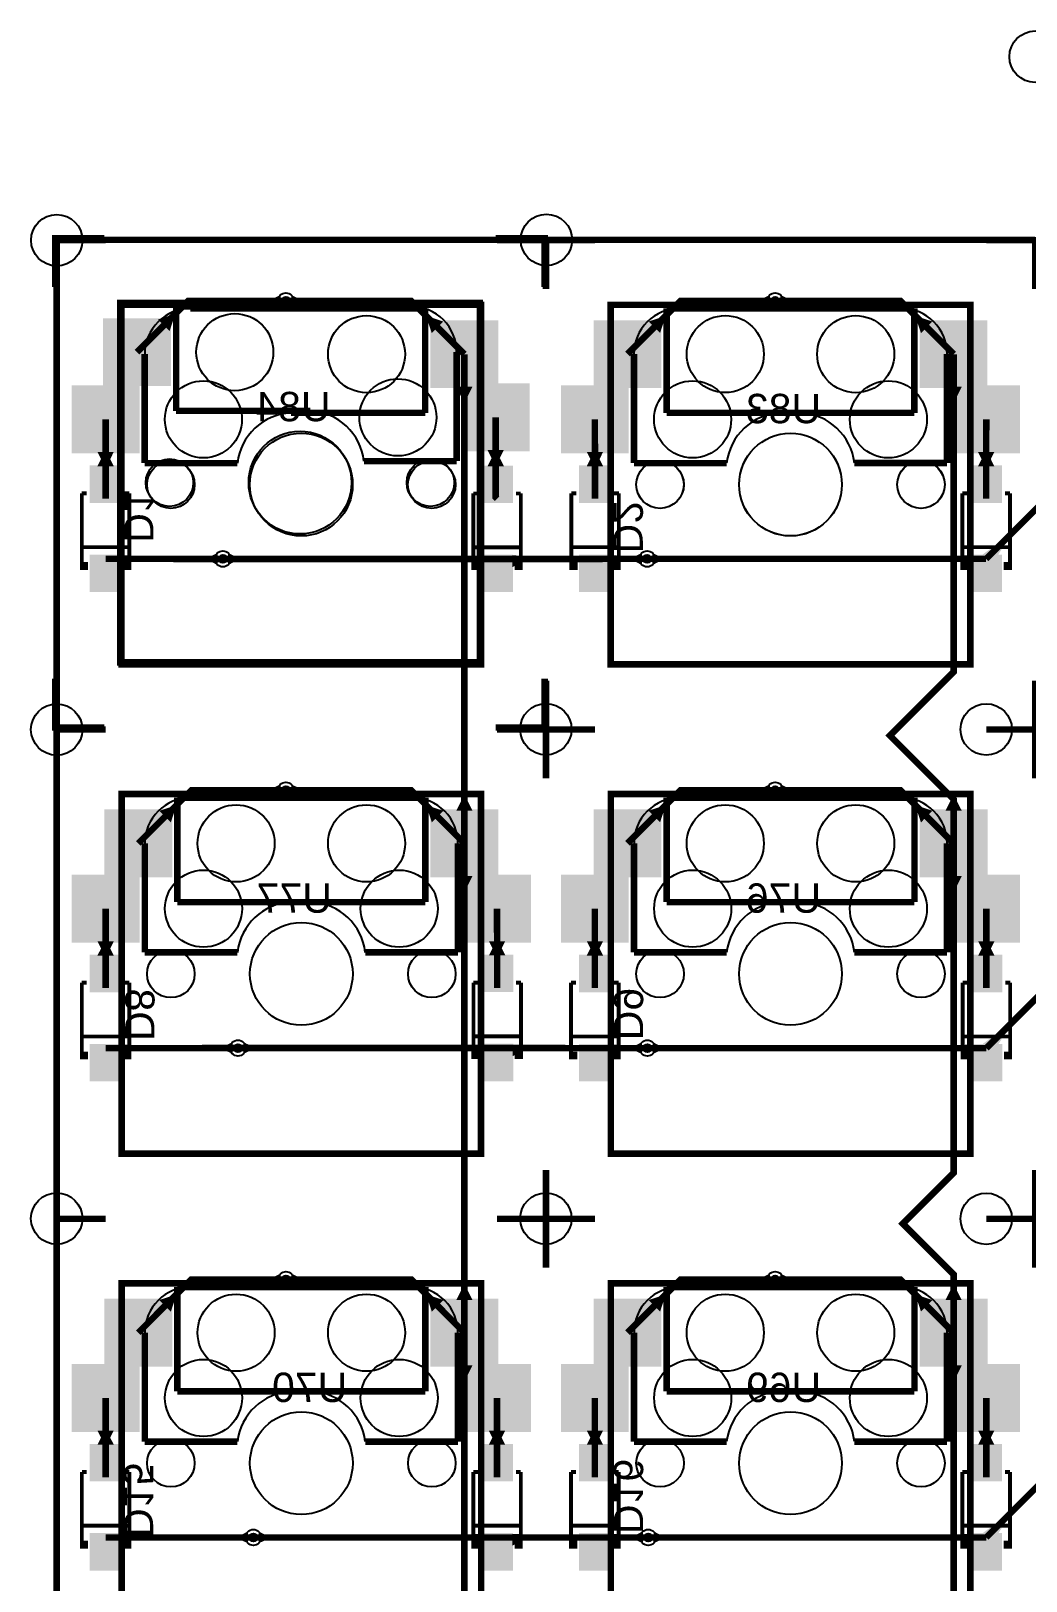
# Model space of a CAD drawing. Header units: millimetres. Extents: x 18 to 178, y 1 to 150.
# Drawn here: x 18.1 to 56.8, y 87.1 to 147.4 of the extents above; entities that cross this region are included whole.
import ezdxf

# ---------------------------------------------------------------- set-up
doc = ezdxf.new("R2010")
doc.units = ezdxf.units.MM
for name, color, linetype, true_color in [('BoardOutLine', 7, 'Continuous', 0xff00ff), ('BottomLayer', 7, 'Continuous', 0x0000ff), ('BottomPasteMaskLayer', 7, 'Continuous', 0x800000), ('BottomSilkLayer', 7, 'Continuous', 0x66cc33), ('BottomSolderMaskLayer', 7, 'Continuous', 0xaa00ff), ('Document', 7, 'Continuous', 0xffffff), ('Hole', 7, 'Continuous', 0x222222), ('Multi-Layer', 7, 'Continuous', 0xc0c0c0), ('TopLayer', 7, 'Continuous', 0xff0000), ('TopPasteMaskLayer', 7, 'Continuous', 0x808080), ('TopSilkLayer', 7, 'Continuous', 0xffcc00), ('TopSolderMaskLayer', 7, 'Continuous', 0x800080)]:
    doc.layers.add(name, color=color, linetype=linetype, true_color=true_color)
doc.styles.get("Standard").update_dxf_attribs({"font": 'arial.ttf'})

msp = doc.modelspace()

# ---------------------------------------------------------------- hatches: boundary and pattern name
at = {"layer": 'BottomLayer'}
for points in [[(28.186, 137.157), (28.185, 136.692), (28.402, 136.797), (28.403, 137.051)], [(47.236, 137.157), (47.235, 136.692), (47.453, 136.797), (47.453, 137.051)], [(33.658, 135.67), (34.104, 136.122), (33.702, 136.257), (33.523, 136.076)], [(36.198, 133.582), (33.658, 133.582), (33.658, 136.122), (36.198, 136.122)], [(52.707, 135.672), (53.155, 136.122), (52.752, 136.257), (52.573, 136.077)], [(55.247, 133.582), (52.707, 133.582), (52.707, 136.122), (55.247, 136.122)], [(22.228, 131.042), (19.688, 131.042), (19.688, 133.582), (22.228, 133.582)], [(35.245, 133.582), (34.61, 133.582), (34.801, 133.201), (35.055, 133.201)], [(41.277, 131.042), (38.737, 131.042), (38.737, 133.582), (41.277, 133.582)], [(54.295, 133.582), (53.66, 133.582), (53.851, 133.201), (54.105, 133.201)], [(21.275, 131.042), (20.64, 131.042), (20.831, 130.661), (21.085, 130.661)], [(40.329, 131.042), (39.694, 131.042), (39.886, 130.661), (40.14, 130.661)], [(21.558, 129.089), (21.558, 130.489), (20.358, 130.489), (20.358, 129.089)], [(21.275, 130.489), (20.64, 130.489), (20.831, 130.87), (21.085, 130.87)], [(40.618, 129.089), (40.618, 130.489), (39.418, 130.489), (39.418, 129.089)], [(40.331, 130.489), (39.696, 130.489), (39.885, 130.87), (40.139, 130.87)], [(21.558, 125.619), (21.558, 127.019), (20.358, 127.019), (20.358, 125.619)], [(21.558, 126.565), (21.558, 127.019), (21.939, 127.009), (21.939, 126.755)], [(25.319, 126.647), (25.318, 127.112), (25.102, 127.006), (25.102, 126.752)], [(40.618, 125.619), (40.618, 127.019), (39.418, 127.019), (39.418, 125.619)], [(40.618, 126.565), (40.618, 127.019), (40.999, 127.009), (40.999, 126.755)], [(41.84, 127.113), (41.839, 126.648), (41.622, 126.754), (41.623, 127.008)], [(28.186, 118.107), (28.185, 117.642), (28.402, 117.747), (28.403, 118.001)], [(47.236, 118.107), (47.236, 117.642), (47.453, 117.747), (47.453, 118.001)], [(33.66, 116.626), (34.11, 117.074), (33.705, 117.208), (33.525, 117.029)], [(36.2, 114.534), (33.66, 114.534), (33.66, 117.074), (36.2, 117.074)], [(34.612, 117.074), (35.247, 117.074), (35.057, 117.455), (34.803, 117.455)], [(52.709, 116.624), (53.158, 117.074), (52.754, 117.208), (52.574, 117.028)], [(55.249, 114.534), (52.709, 114.534), (52.709, 117.074), (55.249, 117.074)], [(53.663, 117.074), (54.298, 117.074), (54.107, 117.455), (53.853, 117.455)], [(22.23, 111.994), (19.69, 111.994), (19.69, 114.534), (22.23, 114.534)], [(35.247, 114.534), (34.612, 114.534), (34.803, 114.153), (35.057, 114.153)], [(41.279, 111.994), (38.739, 111.994), (38.739, 114.534), (41.279, 114.534)], [(54.297, 114.534), (53.662, 114.534), (53.852, 114.153), (54.106, 114.153)], [(21.276, 111.437), (20.641, 111.437), (20.832, 111.818), (21.086, 111.818)], [(21.277, 111.994), (20.642, 111.994), (20.832, 111.613), (21.086, 111.613)], [(40.328, 111.994), (39.693, 111.994), (39.883, 111.613), (40.137, 111.613)], [(40.328, 111.437), (39.693, 111.437), (39.883, 111.818), (40.137, 111.818)], [(21.558, 110.037), (21.558, 111.437), (20.358, 111.437), (20.358, 110.037)], [(40.61, 110.037), (40.61, 111.437), (39.41, 111.437), (39.41, 110.037)], [(25.908, 107.603), (25.907, 108.068), (25.69, 107.963), (25.69, 107.709)], [(41.849, 107.601), (41.847, 108.066), (41.631, 107.96), (41.632, 107.706)], [(21.558, 106.567), (21.558, 107.967), (20.358, 107.967), (20.358, 106.567)], [(21.558, 107.514), (21.558, 107.967), (21.939, 107.959), (21.939, 107.705)], [(40.61, 106.567), (40.61, 107.967), (39.41, 107.967), (39.41, 106.567)], [(40.61, 107.514), (40.61, 107.967), (40.991, 107.959), (40.991, 107.705)], [(28.187, 99.057), (28.187, 98.592), (28.404, 98.697), (28.404, 98.951)], [(47.236, 99.057), (47.236, 98.592), (47.453, 98.697), (47.453, 98.951)], [(34.613, 98.024), (35.248, 98.024), (35.057, 98.405), (34.803, 98.405)], [(53.662, 98.024), (54.297, 98.024), (54.106, 98.405), (53.852, 98.405)], [(33.66, 97.576), (34.109, 98.024), (33.705, 98.159), (33.525, 97.98)], [(36.2, 95.484), (33.66, 95.484), (33.66, 98.024), (36.2, 98.024)], [(52.709, 97.577), (53.16, 98.024), (52.755, 98.159), (52.574, 97.98)], [(55.249, 95.484), (52.709, 95.484), (52.709, 98.024), (55.249, 98.024)], [(22.23, 92.944), (19.69, 92.944), (19.69, 95.484), (22.23, 95.484)], [(35.248, 95.484), (34.613, 95.484), (34.803, 95.103), (35.057, 95.103)], [(41.279, 92.944), (38.739, 92.944), (38.739, 95.484), (41.279, 95.484)], [(54.297, 95.484), (53.662, 95.484), (53.852, 95.103), (54.106, 95.103)], [(21.277, 92.944), (20.642, 92.944), (20.832, 92.563), (21.086, 92.563)], [(40.328, 92.944), (39.693, 92.944), (39.883, 92.563), (40.137, 92.563)], [(21.56, 90.992), (21.56, 92.392), (20.36, 92.392), (20.36, 90.992)], [(21.277, 92.392), (20.642, 92.392), (20.832, 92.773), (21.086, 92.773)], [(40.61, 90.992), (40.61, 92.392), (39.41, 92.392), (39.41, 90.992)], [(40.328, 92.392), (39.693, 92.392), (39.883, 92.773), (40.137, 92.773)], [(21.56, 87.522), (21.56, 88.922), (20.36, 88.922), (20.36, 87.522)], [(21.56, 88.466), (21.56, 88.922), (21.941, 88.91), (21.941, 88.656)], [(26.506, 88.551), (26.505, 89.016), (26.288, 88.91), (26.289, 88.656)], [(40.61, 87.522), (40.61, 88.922), (39.41, 88.922), (39.41, 87.522)], [(40.61, 88.466), (40.61, 88.922), (40.991, 88.91), (40.991, 88.656)], [(41.882, 88.551), (41.882, 89.016), (41.665, 88.91), (41.665, 88.656)]]:
    msp.add_hatch(color=256, dxfattribs=at).paths.add_polyline_path(points)
at = {"layer": 'BottomPasteMaskLayer'}
for points in [[(36.198, 133.582), (33.658, 133.582), (33.658, 136.122), (36.198, 136.122)], [(55.247, 133.582), (52.707, 133.582), (52.707, 136.122), (55.247, 136.122)], [(22.228, 131.042), (19.688, 131.042), (19.688, 133.582), (22.228, 133.582)], [(41.277, 131.042), (38.737, 131.042), (38.737, 133.582), (41.277, 133.582)], [(21.558, 129.089), (21.558, 130.489), (20.358, 130.489), (20.358, 129.089)], [(40.618, 129.089), (40.618, 130.489), (39.418, 130.489), (39.418, 129.089)], [(21.558, 125.619), (21.558, 127.019), (20.358, 127.019), (20.358, 125.619)], [(40.618, 125.619), (40.618, 127.019), (39.418, 127.019), (39.418, 125.619)], [(36.2, 114.534), (33.66, 114.534), (33.66, 117.074), (36.2, 117.074)], [(55.249, 114.534), (52.709, 114.534), (52.709, 117.074), (55.249, 117.074)], [(22.23, 111.994), (19.69, 111.994), (19.69, 114.534), (22.23, 114.534)], [(41.279, 111.994), (38.739, 111.994), (38.739, 114.534), (41.279, 114.534)], [(21.558, 110.037), (21.558, 111.437), (20.358, 111.437), (20.358, 110.037)], [(40.61, 110.037), (40.61, 111.437), (39.41, 111.437), (39.41, 110.037)], [(21.558, 106.567), (21.558, 107.967), (20.358, 107.967), (20.358, 106.567)], [(40.61, 106.567), (40.61, 107.967), (39.41, 107.967), (39.41, 106.567)], [(36.2, 95.484), (33.66, 95.484), (33.66, 98.024), (36.2, 98.024)], [(55.249, 95.484), (52.709, 95.484), (52.709, 98.024), (55.249, 98.024)], [(22.23, 92.944), (19.69, 92.944), (19.69, 95.484), (22.23, 95.484)], [(41.279, 92.944), (38.739, 92.944), (38.739, 95.484), (41.279, 95.484)], [(21.56, 90.992), (21.56, 92.392), (20.36, 92.392), (20.36, 90.992)], [(40.61, 90.992), (40.61, 92.392), (39.41, 92.392), (39.41, 90.992)], [(21.56, 87.522), (21.56, 88.922), (20.36, 88.922), (20.36, 87.522)], [(40.61, 87.522), (40.61, 88.922), (39.41, 88.922), (39.41, 87.522)]]:
    msp.add_hatch(color=256, dxfattribs=at).paths.add_polyline_path(points)
at = {"layer": 'BottomSilkLayer'}
for points in [[(19.955, 126.754), (20.275, 126.754), (20.275, 126.45), (19.955, 126.45)], [(21.96, 126.754), (21.64, 126.754), (21.64, 126.45), (21.96, 126.45)], [(39.015, 126.754), (39.335, 126.754), (39.335, 126.45), (39.015, 126.45)], [(41.02, 126.754), (40.7, 126.754), (40.7, 126.45), (41.02, 126.45)], [(19.955, 107.702), (20.275, 107.702), (20.275, 107.397), (19.955, 107.397)], [(21.96, 107.702), (21.64, 107.702), (21.64, 107.397), (21.96, 107.397)], [(39.008, 107.702), (39.328, 107.702), (39.328, 107.397), (39.008, 107.397)], [(41.013, 107.702), (40.693, 107.702), (40.693, 107.397), (41.013, 107.397)], [(19.958, 88.657), (20.278, 88.657), (20.278, 88.352), (19.958, 88.352)], [(21.963, 88.657), (21.643, 88.657), (21.643, 88.352), (21.963, 88.352)], [(39.008, 88.657), (39.328, 88.657), (39.328, 88.352), (39.008, 88.352)], [(41.013, 88.657), (40.693, 88.657), (40.693, 88.352), (41.013, 88.352)]]:
    msp.add_hatch(color=256, dxfattribs=at).paths.add_polyline_path(points)
at = {"layer": 'BottomSolderMaskLayer'}
for points in [[(36.249, 133.531), (33.607, 133.531), (33.607, 136.173), (36.249, 136.173)], [(55.298, 133.531), (52.656, 133.531), (52.656, 136.173), (55.298, 136.173)], [(22.279, 130.991), (19.637, 130.991), (19.637, 133.633), (22.279, 133.633)], [(41.328, 130.991), (38.686, 130.991), (38.686, 133.633), (41.328, 133.633)], [(21.579, 129.06), (21.579, 130.519), (20.336, 130.519), (20.336, 129.06)], [(40.64, 129.06), (40.64, 130.519), (39.396, 130.519), (39.396, 129.06)], [(21.579, 125.59), (21.579, 127.049), (20.336, 127.049), (20.336, 125.59)], [(40.64, 125.59), (40.64, 127.049), (39.396, 127.049), (39.396, 125.59)], [(36.251, 114.483), (33.609, 114.483), (33.609, 117.124), (36.251, 117.124)], [(55.3, 114.483), (52.658, 114.483), (52.658, 117.124), (55.3, 117.124)], [(22.281, 111.943), (19.639, 111.943), (19.639, 114.584), (22.281, 114.584)], [(41.33, 111.943), (38.688, 111.943), (38.688, 114.584), (41.33, 114.584)], [(21.579, 110.007), (21.579, 111.466), (20.336, 111.466), (20.336, 110.007)], [(40.632, 110.007), (40.632, 111.466), (39.388, 111.466), (39.388, 110.007)], [(21.579, 106.537), (21.579, 107.996), (20.336, 107.996), (20.336, 106.537)], [(40.632, 106.537), (40.632, 107.996), (39.388, 107.996), (39.388, 106.537)], [(36.251, 95.433), (33.609, 95.433), (33.609, 98.075), (36.251, 98.075)], [(55.3, 95.433), (52.658, 95.433), (52.658, 98.075), (55.3, 98.075)], [(22.281, 92.893), (19.639, 92.893), (19.639, 95.535), (22.281, 95.535)], [(41.33, 92.893), (38.688, 92.893), (38.688, 95.535), (41.33, 95.535)], [(21.582, 90.962), (21.582, 92.421), (20.338, 92.421), (20.338, 90.962)], [(40.632, 90.962), (40.632, 92.421), (39.388, 92.421), (39.388, 90.962)], [(21.582, 87.492), (21.582, 88.952), (20.338, 88.952), (20.338, 87.492)], [(40.632, 87.492), (40.632, 88.952), (39.388, 88.952), (39.388, 87.492)]]:
    msp.add_hatch(color=256, dxfattribs=at).paths.add_polyline_path(points)
at = {"layer": 'Document'}
for points in [[(20.574, 129.801), (20.574, 129.609), (21.342, 129.609), (21.342, 129.801)], [(21.054, 130.089), (20.862, 130.089), (20.862, 129.321), (21.054, 129.321)], [(36.584, 129.799), (36.584, 129.607), (35.816, 129.607), (35.816, 129.799)], [(36.104, 130.087), (36.296, 130.087), (36.296, 129.319), (36.104, 129.319)], [(39.634, 129.801), (39.634, 129.609), (40.402, 129.609), (40.402, 129.801)], [(40.114, 130.089), (39.922, 130.089), (39.922, 129.321), (40.114, 129.321)], [(55.629, 129.801), (55.629, 129.609), (54.861, 129.609), (54.861, 129.801)], [(55.149, 130.089), (55.341, 130.089), (55.341, 129.321), (55.149, 129.321)], [(21.085, 126.022), (20.893, 126.022), (20.893, 126.79), (21.085, 126.79)], [(36.073, 126.02), (36.265, 126.02), (36.265, 126.788), (36.073, 126.788)], [(40.145, 126.022), (39.953, 126.022), (39.953, 126.79), (40.145, 126.79)], [(55.118, 126.022), (55.31, 126.022), (55.31, 126.79), (55.118, 126.79)], [(21.054, 111.037), (20.862, 111.037), (20.862, 110.269), (21.054, 110.269)], [(36.112, 111.044), (36.304, 111.044), (36.304, 110.276), (36.112, 110.276)], [(40.106, 111.037), (39.914, 111.037), (39.914, 110.269), (40.106, 110.269)], [(55.159, 111.037), (55.351, 111.037), (55.351, 110.269), (55.159, 110.269)], [(20.574, 110.749), (20.574, 110.557), (21.342, 110.557), (21.342, 110.749)], [(36.592, 110.756), (36.592, 110.564), (35.824, 110.564), (35.824, 110.756)], [(39.626, 110.749), (39.626, 110.557), (40.394, 110.557), (40.394, 110.749)], [(55.639, 110.749), (55.639, 110.557), (54.871, 110.557), (54.871, 110.749)], [(21.085, 106.97), (20.893, 106.97), (20.893, 107.738), (21.085, 107.738)], [(36.081, 106.977), (36.273, 106.977), (36.273, 107.745), (36.081, 107.745)], [(40.137, 106.97), (39.945, 106.97), (39.945, 107.738), (40.137, 107.738)], [(55.128, 106.97), (55.32, 106.97), (55.32, 107.738), (55.128, 107.738)], [(21.056, 91.992), (20.864, 91.992), (20.864, 91.224), (21.056, 91.224)], [(36.104, 91.992), (36.296, 91.992), (36.296, 91.224), (36.104, 91.224)], [(40.106, 91.992), (39.914, 91.992), (39.914, 91.224), (40.106, 91.224)], [(55.152, 91.992), (55.344, 91.992), (55.344, 91.224), (55.152, 91.224)], [(20.576, 91.704), (20.576, 91.512), (21.344, 91.512), (21.344, 91.704)], [(36.584, 91.704), (36.584, 91.512), (35.816, 91.512), (35.816, 91.704)], [(39.626, 91.704), (39.626, 91.512), (40.394, 91.512), (40.394, 91.704)], [(55.632, 91.704), (55.632, 91.512), (54.864, 91.512), (54.864, 91.704)], [(21.087, 87.925), (20.895, 87.925), (20.895, 88.693), (21.087, 88.693)], [(36.073, 87.925), (36.265, 87.925), (36.265, 88.693), (36.073, 88.693)], [(40.137, 87.925), (39.945, 87.925), (39.945, 88.693), (40.137, 88.693)], [(55.121, 87.925), (55.313, 87.925), (55.313, 88.693), (55.121, 88.693)]]:
    msp.add_hatch(color=256, dxfattribs=at).paths.add_polyline_path(points)
at = {"layer": 'TopLayer'}
for points in [[(27.776, 136.692), (27.775, 137.157), (27.558, 137.051), (27.559, 136.797)], [(46.826, 136.692), (46.825, 137.157), (46.608, 137.051), (46.609, 136.797)], [(20.909, 133.66), (23.449, 133.66), (23.449, 136.2), (20.909, 136.2)], [(23, 136.2), (23.449, 135.751), (23.584, 136.155), (23.404, 136.335)], [(40.009, 133.583), (42.549, 133.583), (42.549, 136.123), (40.009, 136.123)], [(42.1, 136.123), (42.549, 135.674), (42.684, 136.078), (42.504, 136.258)], [(34.879, 131.12), (37.419, 131.12), (37.419, 133.66), (34.879, 133.66)], [(53.979, 131.043), (56.519, 131.043), (56.519, 133.583), (53.979, 133.583)], [(35.832, 131.12), (36.467, 131.12), (36.276, 130.739), (36.022, 130.739)], [(54.931, 131.043), (55.566, 131.043), (55.374, 130.662), (55.12, 130.662)], [(35.6, 129.087), (35.6, 130.487), (36.8, 130.487), (36.8, 129.087)], [(35.832, 130.487), (36.467, 130.487), (36.276, 130.868), (36.022, 130.868)], [(54.645, 129.089), (54.645, 130.489), (55.845, 130.489), (55.845, 129.089)], [(54.93, 130.489), (55.565, 130.489), (55.375, 130.87), (55.121, 130.87)], [(55.064, 127.019), (55.699, 127.019), (55.942, 127.4), (55.583, 127.4)], [(25.73, 127.111), (25.728, 126.646), (25.946, 126.751), (25.946, 127.005)], [(35.6, 126.561), (35.6, 127.017), (35.219, 127.005), (35.219, 126.751)], [(35.6, 125.617), (35.6, 127.017), (36.8, 127.017), (36.8, 125.617)], [(36.8, 127.017), (36.8, 126.561), (37.181, 126.752), (37.181, 127.006)], [(41.84, 127.113), (41.839, 126.648), (41.622, 126.754), (41.623, 127.008)], [(42.25, 126.648), (42.249, 127.113), (42.466, 127.008), (42.467, 126.754)], [(54.645, 126.566), (54.645, 127.019), (54.264, 127.01), (54.264, 126.756)], [(54.645, 125.619), (54.645, 127.019), (55.845, 127.019), (55.845, 125.619)], [(27.776, 117.642), (27.775, 118.107), (27.558, 118.001), (27.559, 117.747)], [(46.826, 117.642), (46.825, 118.107), (46.609, 118.001), (46.609, 117.747)], [(20.96, 114.534), (23.5, 114.534), (23.5, 117.074), (20.96, 117.074)], [(23.05, 117.074), (23.5, 116.625), (23.635, 117.029), (23.455, 117.208)], [(40.009, 114.534), (42.549, 114.534), (42.549, 117.074), (40.009, 117.074)], [(42.102, 117.074), (42.549, 116.623), (42.684, 117.028), (42.505, 117.208)], [(34.93, 111.994), (37.47, 111.994), (37.47, 114.534), (34.93, 114.534)], [(53.979, 111.994), (56.519, 111.994), (56.519, 114.534), (53.979, 114.534)], [(35.886, 111.994), (36.521, 111.994), (36.331, 111.613), (36.077, 111.613)], [(35.887, 111.444), (36.522, 111.444), (36.331, 111.825), (36.077, 111.825)], [(54.935, 111.994), (55.57, 111.994), (55.38, 111.613), (55.126, 111.613)], [(54.936, 111.437), (55.571, 111.437), (55.38, 111.818), (55.126, 111.818)], [(35.608, 110.044), (35.608, 111.444), (36.808, 111.444), (36.808, 110.044)], [(54.655, 110.037), (54.655, 111.437), (55.855, 111.437), (55.855, 110.037)], [(26.317, 108.069), (26.317, 107.604), (26.534, 107.709), (26.534, 107.963)], [(41.849, 107.601), (41.848, 108.066), (41.631, 107.961), (41.632, 107.707)], [(42.259, 108.066), (42.258, 107.601), (42.475, 107.706), (42.476, 107.96)], [(55.074, 107.967), (55.709, 107.967), (55.952, 108.348), (55.593, 108.348)], [(35.608, 107.518), (35.608, 107.974), (35.227, 107.963), (35.227, 107.709)], [(35.608, 106.574), (35.608, 107.974), (36.808, 107.974), (36.808, 106.574)], [(36.808, 107.974), (36.808, 107.518), (37.189, 107.709), (37.189, 107.963)], [(54.655, 107.513), (54.655, 107.967), (54.274, 107.958), (54.274, 107.704)], [(54.655, 106.567), (54.655, 107.967), (55.855, 107.967), (55.855, 106.567)], [(27.777, 98.592), (27.777, 99.057), (27.56, 98.951), (27.56, 98.697)], [(46.826, 98.592), (46.826, 99.057), (46.609, 98.951), (46.609, 98.697)], [(20.96, 95.484), (23.5, 95.484), (23.5, 98.024), (20.96, 98.024)], [(23.05, 98.024), (23.5, 97.576), (23.635, 97.98), (23.455, 98.159)], [(40.009, 95.484), (42.549, 95.484), (42.549, 98.024), (40.009, 98.024)], [(42.104, 98.024), (42.549, 97.572), (42.684, 97.978), (42.506, 98.159)], [(34.93, 92.944), (37.47, 92.944), (37.47, 95.484), (34.93, 95.484)], [(53.979, 92.944), (56.519, 92.944), (56.519, 95.484), (53.979, 95.484)], [(35.882, 92.944), (36.517, 92.944), (36.326, 92.563), (36.072, 92.563)], [(54.933, 92.944), (55.568, 92.944), (55.377, 92.563), (55.123, 92.563)], [(35.6, 90.992), (35.6, 92.392), (36.8, 92.392), (36.8, 90.992)], [(35.882, 92.392), (36.517, 92.392), (36.326, 92.773), (36.072, 92.773)], [(54.648, 90.992), (54.648, 92.392), (55.848, 92.392), (55.848, 90.992)], [(54.933, 92.392), (55.568, 92.392), (55.377, 92.773), (55.123, 92.773)], [(26.916, 89.016), (26.915, 88.551), (27.133, 88.656), (27.133, 88.91)], [(35.6, 88.466), (35.6, 88.922), (35.219, 88.91), (35.219, 88.656)], [(35.6, 87.522), (35.6, 88.922), (36.8, 88.922), (36.8, 87.522)], [(36.8, 88.922), (36.8, 88.466), (37.181, 88.656), (37.181, 88.91)], [(41.882, 88.551), (41.882, 89.016), (41.665, 88.91), (41.665, 88.656)], [(42.293, 89.016), (42.292, 88.551), (42.509, 88.656), (42.509, 88.91)], [(42.293, 89.016), (42.292, 88.551), (42.509, 88.656), (42.509, 88.91)], [(54.648, 88.466), (54.648, 88.922), (54.267, 88.91), (54.267, 88.656)], [(54.648, 87.522), (54.648, 88.922), (55.848, 88.922), (55.848, 87.522)], [(55.071, 88.922), (55.706, 88.922), (55.949, 89.303), (55.59, 89.303)]]:
    msp.add_hatch(color=256, dxfattribs=at).paths.add_polyline_path(points)
at = {"layer": 'TopPasteMaskLayer'}
for points in [[(20.909, 133.66), (23.449, 133.66), (23.449, 136.2), (20.909, 136.2)], [(40.009, 133.583), (42.549, 133.583), (42.549, 136.123), (40.009, 136.123)], [(34.879, 131.12), (37.419, 131.12), (37.419, 133.66), (34.879, 133.66)], [(53.979, 131.043), (56.519, 131.043), (56.519, 133.583), (53.979, 133.583)], [(35.6, 129.087), (35.6, 130.487), (36.8, 130.487), (36.8, 129.087)], [(54.645, 129.089), (54.645, 130.489), (55.845, 130.489), (55.845, 129.089)], [(35.6, 125.617), (35.6, 127.017), (36.8, 127.017), (36.8, 125.617)], [(54.645, 125.619), (54.645, 127.019), (55.845, 127.019), (55.845, 125.619)], [(20.96, 114.534), (23.5, 114.534), (23.5, 117.074), (20.96, 117.074)], [(40.009, 114.534), (42.549, 114.534), (42.549, 117.074), (40.009, 117.074)], [(34.93, 111.994), (37.47, 111.994), (37.47, 114.534), (34.93, 114.534)], [(53.979, 111.994), (56.519, 111.994), (56.519, 114.534), (53.979, 114.534)], [(35.608, 110.044), (35.608, 111.444), (36.808, 111.444), (36.808, 110.044)], [(54.655, 110.037), (54.655, 111.437), (55.855, 111.437), (55.855, 110.037)], [(35.608, 106.574), (35.608, 107.974), (36.808, 107.974), (36.808, 106.574)], [(54.655, 106.567), (54.655, 107.967), (55.855, 107.967), (55.855, 106.567)], [(20.96, 95.484), (23.5, 95.484), (23.5, 98.024), (20.96, 98.024)], [(40.009, 95.484), (42.549, 95.484), (42.549, 98.024), (40.009, 98.024)], [(34.93, 92.944), (37.47, 92.944), (37.47, 95.484), (34.93, 95.484)], [(53.979, 92.944), (56.519, 92.944), (56.519, 95.484), (53.979, 95.484)], [(35.6, 90.992), (35.6, 92.392), (36.8, 92.392), (36.8, 90.992)], [(54.648, 90.992), (54.648, 92.392), (55.848, 92.392), (55.848, 90.992)], [(35.6, 87.522), (35.6, 88.922), (36.8, 88.922), (36.8, 87.522)], [(54.648, 87.522), (54.648, 88.922), (55.848, 88.922), (55.848, 87.522)]]:
    msp.add_hatch(color=256, dxfattribs=at).paths.add_polyline_path(points)
at = {"layer": 'TopSilkLayer'}
for points in [[(35.198, 126.752), (35.518, 126.752), (35.518, 126.447), (35.198, 126.447)], [(37.203, 126.752), (36.883, 126.752), (36.883, 126.447), (37.203, 126.447)], [(54.243, 126.754), (54.563, 126.754), (54.563, 126.45), (54.243, 126.45)], [(56.248, 126.754), (55.928, 126.754), (55.928, 126.45), (56.248, 126.45)], [(35.205, 107.709), (35.525, 107.709), (35.525, 107.405), (35.205, 107.405)], [(37.21, 107.709), (36.89, 107.709), (36.89, 107.405), (37.21, 107.405)], [(54.253, 107.702), (54.573, 107.702), (54.573, 107.397), (54.253, 107.397)], [(56.258, 107.702), (55.938, 107.702), (55.938, 107.397), (56.258, 107.397)], [(35.198, 88.657), (35.518, 88.657), (35.518, 88.352), (35.198, 88.352)], [(37.203, 88.657), (36.883, 88.657), (36.883, 88.352), (37.203, 88.352)], [(54.245, 88.657), (54.565, 88.657), (54.565, 88.352), (54.245, 88.352)], [(56.25, 88.657), (55.93, 88.657), (55.93, 88.352), (56.25, 88.352)]]:
    msp.add_hatch(color=256, dxfattribs=at).paths.add_polyline_path(points)
at = {"layer": 'TopSolderMaskLayer'}
for points in [[(20.859, 133.609), (23.5, 133.609), (23.5, 136.251), (20.859, 136.251)], [(39.958, 133.532), (42.6, 133.532), (42.6, 136.174), (39.958, 136.174)], [(34.829, 131.069), (37.47, 131.069), (37.47, 133.711), (34.829, 133.711)], [(53.928, 130.992), (56.57, 130.992), (56.57, 133.634), (53.928, 133.634)], [(35.578, 129.057), (35.578, 130.516), (36.822, 130.516), (36.822, 129.057)], [(54.623, 129.06), (54.623, 130.519), (55.867, 130.519), (55.867, 129.06)], [(35.578, 125.587), (35.578, 127.047), (36.822, 127.047), (36.822, 125.587)], [(54.623, 125.59), (54.623, 127.049), (55.867, 127.049), (55.867, 125.59)], [(20.909, 114.483), (23.551, 114.483), (23.551, 117.124), (20.909, 117.124)], [(39.958, 114.483), (42.6, 114.483), (42.6, 117.124), (39.958, 117.124)], [(34.879, 111.943), (37.521, 111.943), (37.521, 114.584), (34.879, 114.584)], [(53.928, 111.943), (56.57, 111.943), (56.57, 114.584), (53.928, 114.584)], [(35.586, 110.015), (35.586, 111.474), (36.83, 111.474), (36.83, 110.015)], [(54.633, 110.007), (54.633, 111.466), (55.877, 111.466), (55.877, 110.007)], [(35.586, 106.545), (35.586, 108.004), (36.83, 108.004), (36.83, 106.545)], [(54.633, 106.537), (54.633, 107.996), (55.877, 107.996), (55.877, 106.537)], [(20.909, 95.433), (23.551, 95.433), (23.551, 98.075), (20.909, 98.075)], [(39.958, 95.433), (42.6, 95.433), (42.6, 98.075), (39.958, 98.075)], [(34.879, 92.893), (37.521, 92.893), (37.521, 95.535), (34.879, 95.535)], [(53.928, 92.893), (56.57, 92.893), (56.57, 95.535), (53.928, 95.535)], [(35.578, 90.962), (35.578, 92.421), (36.822, 92.421), (36.822, 90.962)], [(54.626, 90.962), (54.626, 92.421), (55.869, 92.421), (55.869, 90.962)], [(35.578, 87.492), (35.578, 88.952), (36.822, 88.952), (36.822, 87.492)], [(54.626, 87.492), (54.626, 88.952), (55.869, 88.952), (55.869, 87.492)]]:
    msp.add_hatch(color=256, dxfattribs=at).paths.add_polyline_path(points)

# ---------------------------------------------------------------- linework, layer by layer
at = {"layer": 'BoardOutLine', "const_width": 0.254}
for points in [[(57.153, 139.3), (19.053, 139.3)], [(19.053, 139.3), (19.053, 24.996)]]:
    msp.add_lwpolyline(points, dxfattribs=at)
at = {"layer": 'BottomLayer', "const_width": 0.254}
for points in [[(34.928, 134.851), (32.855, 136.924), (27.981, 136.924)], [(53.978, 134.851), (51.905, 136.924), (47.031, 136.924)], [(34.928, 134.851), (34.93, 115.804)], [(53.978, 134.851), (53.978, 122.477), (51.501, 120), (53.98, 117.521), (53.98, 115.804)], [(20.958, 132.311), (20.958, 129.228)], [(40.008, 132.311), (40.018, 129.228)], [(20.958, 126.883), (25.525, 126.878)], [(40.018, 126.883), (42.045, 126.881)], [(34.93, 115.804), (32.86, 117.874), (27.981, 117.874)], [(53.98, 115.804), (51.908, 117.874), (47.031, 117.874)], [(34.93, 115.804), (34.93, 96.754)], [(53.979, 115.804), (53.979, 102.979), (52, 101), (53.979, 99.021), (53.979, 96.754)], [(20.96, 113.264), (20.958, 110.175)], [(40.01, 113.264), (40.01, 110.175)], [(20.958, 107.831), (26.111, 107.836)], [(40.01, 107.831), (42.052, 107.833)], [(34.929, 96.754), (32.862, 98.824), (27.982, 98.824)], [(53.98, 96.754), (51.91, 98.824), (47.031, 98.824)], [(34.93, 96.754), (34.93, 77.701)], [(53.979, 96.754), (53.979, 83.979), (52, 82), (53.979, 80.021), (53.979, 77.702)], [(20.959, 94.214), (20.959, 91.128)], [(40.01, 94.214), (40.01, 91.128)], [(20.959, 88.783), (26.71, 88.783)], [(40.01, 88.783), (42.088, 88.783)]]:
    msp.add_lwpolyline(points, dxfattribs=at)
at = {"layer": 'BottomSilkLayer', "const_width": 0.152}
for points in [[(20.031, 126.678), (20.031, 129.431)], [(20.031, 129.431), (20.224, 129.431)], [(21.884, 129.431), (21.691, 129.431)], [(21.884, 126.678), (21.884, 129.431)], [(39.092, 126.678), (39.092, 129.431)], [(39.092, 129.431), (39.285, 129.431)], [(40.944, 129.431), (40.751, 129.431)], [(40.944, 126.678), (40.944, 129.431)], [(21.834, 127.338), (20.081, 127.338)], [(40.894, 127.338), (39.142, 127.338)], [(20.031, 107.626), (20.031, 110.378)], [(20.031, 110.378), (20.224, 110.378)], [(21.884, 110.378), (21.691, 110.378)], [(21.884, 107.626), (21.884, 110.378)], [(39.084, 107.626), (39.084, 110.378)], [(39.084, 110.378), (39.277, 110.378)], [(40.936, 110.378), (40.743, 110.378)], [(40.936, 107.626), (40.936, 110.378)], [(21.834, 108.285), (20.081, 108.285)], [(40.886, 108.285), (39.134, 108.285)], [(20.034, 88.581), (20.034, 91.333)], [(20.034, 91.333), (20.227, 91.333)], [(21.886, 91.333), (21.693, 91.333)], [(21.886, 88.581), (21.886, 91.333)], [(39.084, 88.581), (39.084, 91.333)], [(39.084, 91.333), (39.277, 91.333)], [(40.936, 91.333), (40.743, 91.333)], [(40.936, 88.581), (40.936, 91.333)], [(21.836, 89.24), (20.084, 89.24)], [(40.886, 89.24), (39.134, 89.24)]]:
    msp.add_lwpolyline(points, dxfattribs=at)
at = {"layer": 'Document', "const_width": 0.254}
for points in [[(20.909, 139.366), (19.004, 139.366), (19.004, 137.461)], [(19.053, 137.383), (19.053, 139.288), (20.958, 139.288)], [(38.054, 137.461), (38.054, 139.366), (36.149, 139.366)], [(36.198, 139.288), (38.103, 139.288), (38.103, 137.383)], [(38.102, 137.383), (38.102, 139.288), (40.007, 139.288)], [(40.009, 139.289), (38.104, 139.289), (38.104, 137.384)], [(55.247, 139.288), (57.152, 139.288), (57.152, 137.383)], [(57.154, 137.384), (57.154, 139.289), (55.249, 139.289)], [(32.847, 136.708), (23.703, 136.708)], [(23.703, 132.644), (23.703, 136.708)], [(24.26, 136.63), (33.404, 136.63)], [(33.404, 132.566), (33.404, 136.63)], [(51.947, 136.631), (42.803, 136.631)], [(42.803, 132.567), (42.803, 136.631)], [(43.309, 136.63), (52.453, 136.63)], [(52.453, 132.566), (52.453, 136.63)], [(22.482, 130.61), (22.482, 134.852)], [(34.625, 130.688), (34.625, 134.93)], [(41.531, 130.61), (41.531, 134.852)], [(53.725, 130.611), (53.725, 134.853)], [(23.703, 132.644), (28.936, 132.644)], [(33.404, 132.566), (28.172, 132.566)], [(42.803, 132.567), (48.036, 132.567)], [(52.453, 132.566), (47.221, 132.566)], [(26.089, 130.61), (22.482, 130.61)], [(31.018, 130.688), (34.625, 130.688)], [(45.138, 130.61), (41.531, 130.61)], [(50.118, 130.611), (53.725, 130.611)], [(19.004, 122.221), (19.004, 120.316), (20.909, 120.316)], [(20.958, 120.238), (19.053, 120.238), (19.053, 122.143)], [(36.149, 120.316), (38.054, 120.316), (38.054, 122.221)], [(38.103, 122.143), (38.103, 120.238), (36.198, 120.238)], [(40.007, 120.238), (38.102, 120.238), (38.102, 122.143)], [(38.104, 122.144), (38.104, 120.239), (40.009, 120.239)], [(57.152, 122.143), (57.152, 120.238), (55.247, 120.238)], [(55.249, 120.239), (57.154, 120.239), (57.154, 122.144)], [(20.96, 120.239), (19.055, 120.239), (19.055, 118.334)], [(19.055, 118.334), (19.055, 120.239), (20.96, 120.239)], [(38.105, 118.334), (38.105, 120.239), (36.2, 120.239)], [(36.2, 120.239), (38.105, 120.239), (38.105, 118.334)], [(40.009, 120.239), (38.104, 120.239), (38.104, 118.334)], [(38.104, 118.334), (38.104, 120.239), (40.009, 120.239)], [(57.154, 118.334), (57.154, 120.239), (55.249, 120.239)], [(55.249, 120.239), (57.154, 120.239), (57.154, 118.334)], [(32.898, 117.582), (23.754, 117.582)], [(23.754, 113.518), (23.754, 117.582)], [(24.262, 117.582), (33.406, 117.582)], [(33.406, 113.518), (33.406, 117.582)], [(51.947, 117.582), (42.803, 117.582)], [(42.803, 113.518), (42.803, 117.582)], [(43.311, 117.582), (52.455, 117.582)], [(52.455, 113.518), (52.455, 117.582)], [(22.484, 111.562), (22.484, 115.804)], [(34.676, 111.562), (34.676, 115.804)], [(41.533, 111.562), (41.533, 115.804)], [(53.725, 111.562), (53.725, 115.804)], [(23.754, 113.518), (28.986, 113.518)], [(33.406, 113.518), (28.173, 113.518)], [(42.803, 113.518), (48.036, 113.518)], [(52.455, 113.518), (47.223, 113.518)], [(26.091, 111.562), (22.484, 111.562)], [(31.069, 111.562), (34.676, 111.562)], [(45.14, 111.562), (41.533, 111.562)], [(50.118, 111.562), (53.725, 111.562)], [(19.055, 103.094), (19.055, 101.189), (20.96, 101.189)], [(20.96, 101.189), (19.055, 101.189), (19.055, 103.094)], [(36.2, 101.189), (38.105, 101.189), (38.105, 103.094)], [(38.105, 103.094), (38.105, 101.189), (36.2, 101.189)], [(38.104, 103.094), (38.104, 101.189), (40.009, 101.189)], [(40.009, 101.189), (38.104, 101.189), (38.104, 103.094)], [(55.249, 101.189), (57.154, 101.189), (57.154, 103.094)], [(57.154, 103.094), (57.154, 101.189), (55.249, 101.189)], [(20.96, 101.19), (19.055, 101.19), (19.055, 99.285)], [(19.055, 99.285), (19.055, 101.19), (20.96, 101.19)], [(38.105, 99.285), (38.105, 101.19), (36.2, 101.19)], [(36.2, 101.19), (38.105, 101.19), (38.105, 99.285)], [(40.009, 101.19), (38.104, 101.19), (38.104, 99.285)], [(38.104, 99.285), (38.104, 101.19), (40.009, 101.19)], [(57.154, 99.285), (57.154, 101.19), (55.249, 101.19)], [(55.249, 101.19), (57.154, 101.19), (57.154, 99.285)], [(32.898, 98.532), (23.754, 98.532)], [(23.754, 94.468), (23.754, 98.532)], [(24.262, 98.532), (33.406, 98.532)], [(33.406, 94.468), (33.406, 98.532)], [(51.947, 98.532), (42.803, 98.532)], [(42.803, 94.468), (42.803, 98.532)], [(43.311, 98.532), (52.455, 98.532)], [(52.455, 94.468), (52.455, 98.532)], [(22.484, 92.512), (22.484, 96.754)], [(34.676, 92.512), (34.676, 96.754)], [(41.533, 92.512), (41.533, 96.754)], [(53.725, 92.512), (53.725, 96.754)], [(23.754, 94.468), (28.986, 94.468)], [(33.406, 94.468), (28.174, 94.468)], [(42.803, 94.468), (48.036, 94.468)], [(52.455, 94.468), (47.223, 94.468)], [(26.091, 92.512), (22.484, 92.512)], [(31.069, 92.512), (34.676, 92.512)], [(45.14, 92.512), (41.533, 92.512)], [(50.118, 92.512), (53.725, 92.512)]]:
    msp.add_lwpolyline(points, dxfattribs=at)
for points in [[(35.529, 136.85), (21.529, 136.85), (21.529, 122.85), (35.529, 122.85), (35.529, 136.85)], [(21.578, 136.772), (35.578, 136.772), (35.578, 122.772), (21.578, 122.772), (21.578, 136.772)], [(21.579, 136.773), (35.578, 136.773), (35.578, 122.772), (21.579, 122.772), (21.579, 136.773)], [(40.627, 136.772), (54.627, 136.772), (54.627, 122.772), (40.627, 122.772), (40.627, 136.772)], [(40.629, 136.773), (54.628, 136.773), (54.628, 122.772), (40.629, 122.772), (40.629, 136.773)], [(54.629, 136.773), (40.629, 136.773), (40.629, 122.773), (54.629, 122.773), (54.629, 136.773)], [(21.579, 117.723), (35.578, 117.723), (35.578, 103.723), (21.579, 103.723), (21.579, 117.723)], [(35.58, 117.724), (21.58, 117.724), (21.58, 103.724), (35.58, 103.724), (35.58, 117.724)], [(21.58, 117.724), (35.58, 117.724), (35.58, 103.724), (21.58, 103.724), (21.58, 117.724)], [(54.629, 117.724), (40.629, 117.724), (40.629, 103.724), (54.629, 103.724), (54.629, 117.724)], [(40.629, 117.724), (54.629, 117.724), (54.629, 103.724), (40.629, 103.724), (40.629, 117.724)], [(40.629, 117.723), (54.628, 117.723), (54.628, 103.723), (40.629, 103.723), (40.629, 117.723)], [(35.58, 98.674), (21.58, 98.674), (21.58, 84.674), (35.58, 84.674), (35.58, 98.674)], [(21.58, 98.674), (35.58, 98.674), (35.58, 84.674), (21.58, 84.674), (21.58, 98.674)], [(21.58, 98.673), (35.581, 98.673), (35.581, 84.674), (21.58, 84.674), (21.58, 98.673)], [(54.629, 98.674), (40.629, 98.674), (40.629, 84.674), (54.629, 84.674), (54.629, 98.674)], [(40.629, 98.674), (54.629, 98.674), (54.629, 84.674), (40.629, 84.674), (40.629, 98.674)], [(40.629, 98.673), (54.628, 98.673), (54.628, 84.674), (40.629, 84.674), (40.629, 98.673)]]:
    msp.add_lwpolyline(points, close=True, dxfattribs=at)
at = {"layer": 'Document'}
for centre, radius, start, end in [((24.251, 134.861), 1.769, 89.72132, 180.27868), ((32.856, 134.939), 1.769, 359.72132, 90), ((43.301, 134.861), 1.769, 89.72132, 180.27868), ((51.956, 134.861), 1.769, 359.72132, 90), ((28.292, 130.351), 2.219, 93.12162, 173.27606), ((28.815, 130.429), 2.219, 6.72394, 86.87838), ((47.342, 130.351), 2.219, 93.12162, 173.27606), ((47.915, 130.351), 2.219, 6.72394, 86.87838), ((24.253, 115.812), 1.769, 89.72132, 180.27868), ((32.907, 115.812), 1.769, 359.72132, 90), ((43.303, 115.812), 1.769, 89.72132, 180.27868), ((51.956, 115.812), 1.769, 359.72132, 90), ((28.294, 111.302), 2.219, 93.12162, 173.27606), ((28.866, 111.302), 2.219, 6.72394, 86.87838), ((47.344, 111.302), 2.219, 93.12162, 173.27606), ((47.915, 111.302), 2.219, 6.72394, 86.87838), ((24.253, 96.763), 1.769, 89.72132, 180.27868), ((32.907, 96.763), 1.769, 359.72132, 90), ((43.303, 96.763), 1.769, 89.72132, 180.27868), ((51.956, 96.763), 1.769, 359.72132, 90), ((28.295, 92.253), 2.219, 93.12162, 173.27606), ((28.866, 92.253), 2.219, 6.72394, 86.87838), ((47.344, 92.253), 2.219, 93.12162, 173.27606), ((47.915, 92.253), 2.219, 6.72394, 86.87838)]:
    msp.add_arc(centre, radius, start, end, dxfattribs=at)
at = {"layer": 'Hole'}
for centre in [(27.98, 136.925), (47.031, 136.925), (25.524, 126.88), (42.045, 126.88), (27.98, 117.875), (47.031, 117.875), (26.112, 107.836), (42.053, 107.834), (27.982, 98.824), (47.031, 98.824), (26.711, 88.784), (42.087, 88.784)]:
    msp.add_circle(centre, 0.155, dxfattribs=at)
at = {"layer": 'Multi-Layer'}
for centre, radius in [((57.153, 146.433), 1), ((19.055, 139.289), 1), ((38.122, 139.3), 1), ((27.98, 136.925), 0.31), ((47.031, 136.925), 0.31), ((25.989, 134.93), 1.5), ((31.118, 134.852), 1.5), ((45.089, 134.853), 1.5), ((50.167, 134.852), 1.5), ((24.768, 132.312), 1.5), ((32.339, 132.39), 1.5), ((43.817, 132.312), 1.5), ((51.439, 132.313), 1.5), ((28.529, 129.85), 2), ((28.578, 129.772), 2), ((47.627, 129.772), 2), ((47.629, 129.773), 2), ((23.449, 129.85), 0.925), ((23.498, 129.772), 0.925), ((33.609, 129.85), 0.925), ((33.658, 129.772), 0.925), ((42.547, 129.772), 0.925), ((42.549, 129.773), 0.925), ((52.707, 129.772), 0.925), ((52.709, 129.773), 0.925), ((25.524, 126.88), 0.31), ((42.045, 126.88), 0.31), ((19.053, 120.234), 1), ((38.104, 120.248), 1), ((55.249, 120.239), 1), ((27.98, 117.875), 0.31), ((47.031, 117.875), 0.31), ((26.04, 115.804), 1.5), ((31.12, 115.804), 1.5), ((45.089, 115.804), 1.5), ((50.169, 115.804), 1.5), ((24.77, 113.264), 1.5), ((32.39, 113.264), 1.5), ((43.819, 113.264), 1.5), ((51.439, 113.264), 1.5), ((28.58, 110.724), 2), ((28.58, 110.724), 2), ((47.629, 110.724), 2), ((47.629, 110.724), 2), ((23.5, 110.724), 0.925), ((23.5, 110.724), 0.925), ((33.66, 110.724), 0.925), ((33.66, 110.724), 0.925), ((42.549, 110.724), 0.925), ((42.549, 110.724), 0.925), ((52.709, 110.724), 0.925), ((52.709, 110.724), 0.925), ((26.112, 107.836), 0.31), ((42.053, 107.834), 0.31), ((19.053, 101.196), 1), ((38.104, 101.198), 1), ((55.249, 101.189), 1), ((27.982, 98.824), 0.31), ((47.031, 98.824), 0.31), ((26.04, 96.754), 1.5), ((31.12, 96.754), 1.5), ((45.089, 96.754), 1.5), ((50.169, 96.754), 1.5), ((24.77, 94.214), 1.5), ((32.39, 94.214), 1.5), ((43.819, 94.214), 1.5), ((51.439, 94.214), 1.5), ((28.58, 91.674), 2), ((28.58, 91.674), 2), ((47.629, 91.674), 2), ((47.629, 91.674), 2), ((23.5, 91.674), 0.925), ((23.5, 91.674), 0.925), ((33.66, 91.674), 0.925), ((33.66, 91.674), 0.925), ((42.549, 91.674), 0.925), ((42.549, 91.674), 0.925), ((52.709, 91.674), 0.925), ((52.709, 91.674), 0.925), ((26.711, 88.784), 0.31), ((42.087, 88.784), 0.31)]:
    msp.add_circle(centre, radius, dxfattribs=at)
at = {"layer": 'TopLayer', "const_width": 0.254}
for points in [[(22.179, 134.93), (24.173, 136.924), (27.981, 136.924)], [(41.28, 134.854), (43.35, 136.924), (47.031, 136.924)], [(55.245, 126.883), (62.39, 134.026)], [(36.149, 132.39), (36.149, 129.276), (36.2, 129.225)], [(55.25, 132.314), (55.245, 129.228)], [(36.2, 126.878), (25.525, 126.878)], [(36.2, 126.878), (42.045, 126.881)], [(42.045, 126.881), (55.245, 126.883)], [(22.23, 115.804), (24.3, 117.874), (27.981, 117.874)], [(41.28, 115.804), (43.35, 117.874), (47.031, 117.874)], [(55.255, 107.831), (62.4, 114.976)], [(36.2, 113.264), (36.208, 110.18)], [(55.25, 113.264), (55.255, 110.175)], [(36.208, 107.836), (26.111, 107.836)], [(36.208, 107.836), (42.052, 107.833)], [(42.052, 107.833), (55.255, 107.831)], [(22.229, 96.754), (24.299, 98.824), (27.982, 98.824)], [(41.28, 96.754), (43.35, 98.824), (47.031, 98.824)], [(55.25, 88.783), (62.393, 95.928)], [(36.199, 91.128), (36.199, 94.214)], [(55.25, 94.214), (55.25, 91.128)], [(36.199, 88.783), (26.71, 88.783)], [(36.199, 88.783), (46.852, 88.783)], [(42.088, 88.783), (55.25, 88.783)]]:
    msp.add_lwpolyline(points, dxfattribs=at)
at = {"layer": 'TopSilkLayer', "const_width": 0.152}
for points in [[(35.274, 126.676), (35.274, 129.428)], [(35.274, 129.428), (35.467, 129.428)], [(37.126, 129.428), (36.933, 129.428)], [(37.126, 126.676), (37.126, 129.428)], [(54.319, 126.678), (54.319, 129.431)], [(54.319, 129.431), (54.512, 129.431)], [(56.171, 129.431), (55.978, 129.431)], [(56.171, 126.678), (56.171, 129.431)], [(35.324, 127.335), (37.076, 127.335)], [(54.369, 127.338), (56.121, 127.338)], [(35.282, 107.633), (35.282, 110.386)], [(35.282, 110.386), (35.475, 110.386)], [(37.134, 110.386), (36.941, 110.386)], [(37.134, 107.633), (37.134, 110.386)], [(54.329, 107.626), (54.329, 110.378)], [(54.329, 110.378), (54.522, 110.378)], [(56.182, 110.378), (55.988, 110.378)], [(56.182, 107.626), (56.182, 110.378)], [(35.332, 108.293), (37.084, 108.293)], [(54.379, 108.285), (56.131, 108.285)], [(35.274, 88.581), (35.274, 91.333)], [(35.274, 91.333), (35.467, 91.333)], [(37.126, 91.333), (36.933, 91.333)], [(37.126, 88.581), (37.126, 91.333)], [(54.321, 88.581), (54.321, 91.333)], [(54.321, 91.333), (54.514, 91.333)], [(56.174, 91.333), (55.981, 91.333)], [(56.174, 88.581), (56.174, 91.333)], [(35.324, 89.24), (37.076, 89.24)], [(54.371, 89.24), (56.124, 89.24)]]:
    msp.add_lwpolyline(points, dxfattribs=at)

# ---------------------------------------------------------------- texts
at = {"layer": 'BottomSilkLayer', "text_generation_flag": 2}
for s, p in [('U84', (29.716, 132.24)), ('U83', (48.817, 132.163)), ('U77', (29.771, 113.105)), ('U76', (48.82, 113.105)), ('U70', (30.366, 94.056)), ('U69', (48.82, 94.056))]:
    msp.add_text(s, height=1.143, dxfattribs=at).set_placement(p)
for s, p in [('D1', (21.679, 127.509)), ('D2', (40.735, 127.091)), ('D8', (21.718, 108.113)), ('D9', (40.747, 108.139)), ('D16', (40.747, 88.914)), ('D15', (21.67, 88.763))]:
    msp.add_text(s, height=1.143, rotation=270, dxfattribs=at).set_placement(p)

doc.saveas('drawing.dxf')
